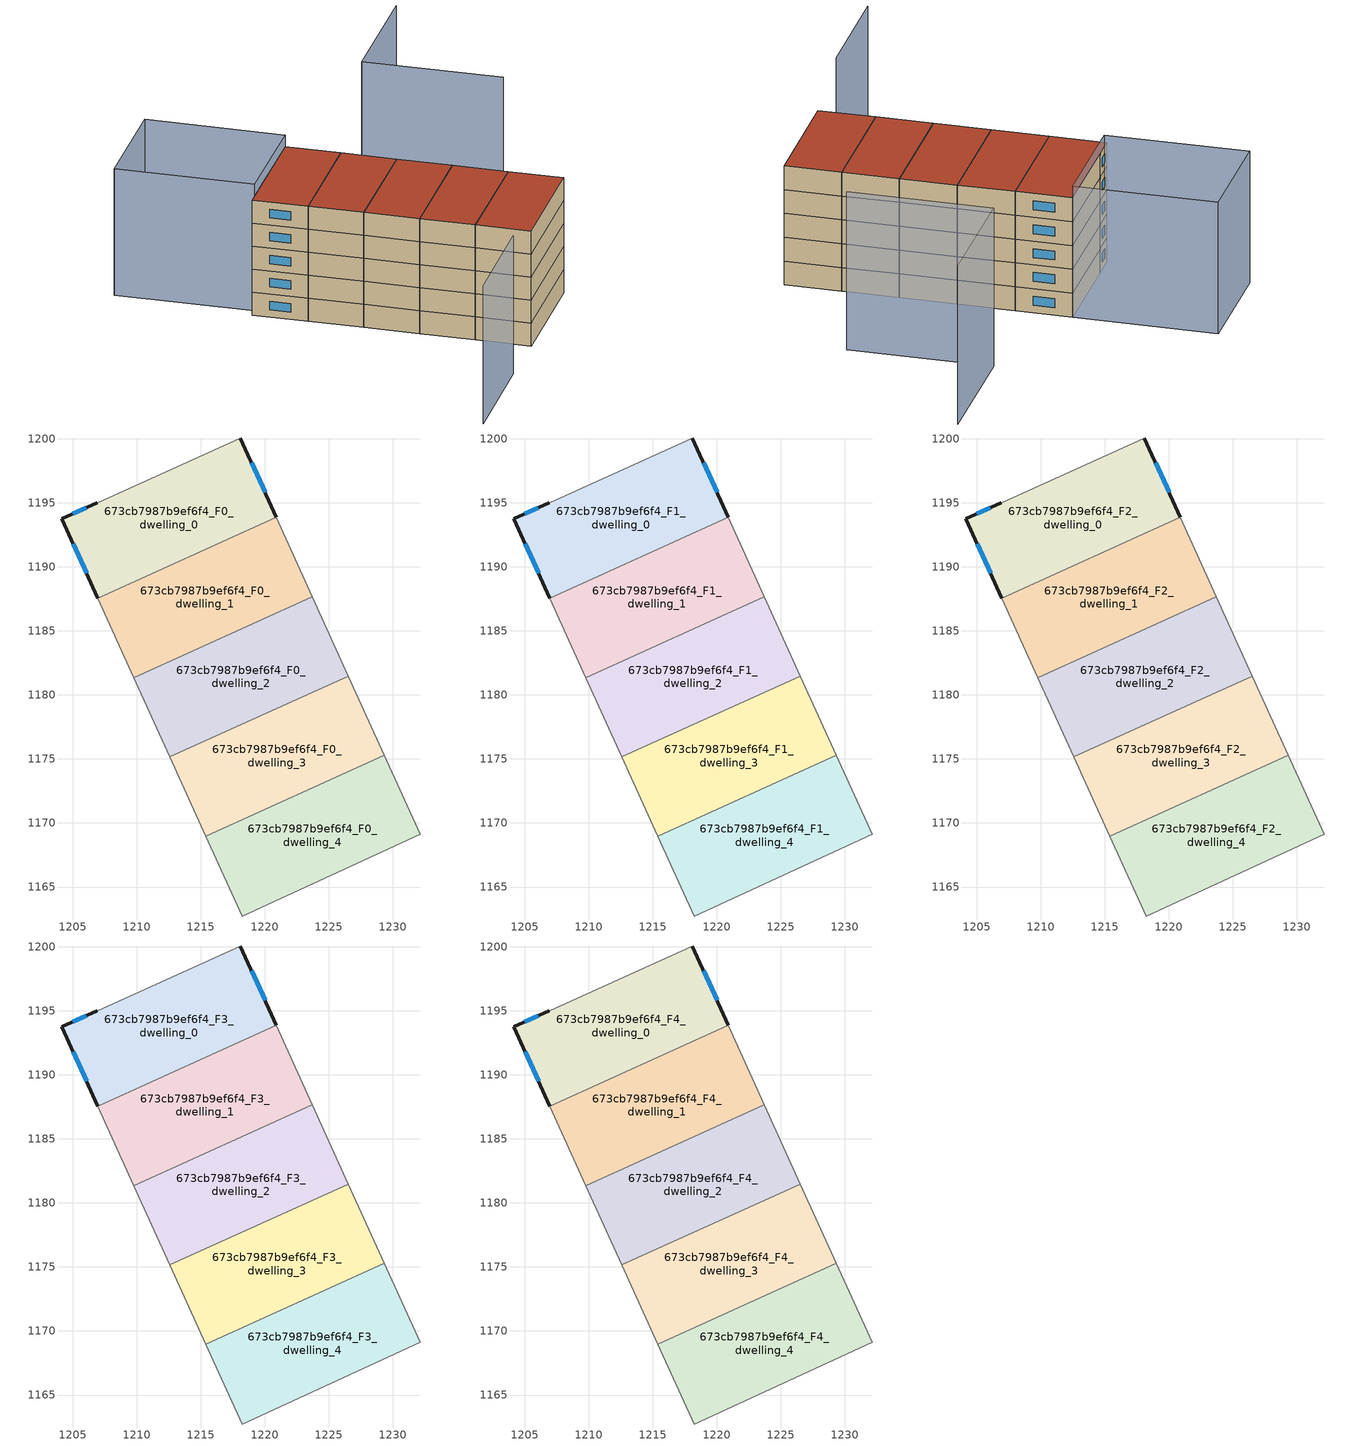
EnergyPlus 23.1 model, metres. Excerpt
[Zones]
673cb7987b9ef6f4_F0_dwelling_0
 floor ground (EU_floor_Construction): 1218.1,1200.06 1220.91,1193.87 1206.98,1187.56 1204.17,1193.76 1206.93,1195.01 1206.96,1195.02 z0
 wall outside (EU_wall_Construction): 1220.91,1193.87 1218.1,1200.06 / 1206.93,1195.01 1204.17,1193.76 1206.98,1187.56 z0:3
 wall adiabatic (EU_wall_Construction): 1218.1,1200.06 1206.96,1195.02 1206.93,1195.01 z0:3
 wall to 673cb7987b9ef6f4_F0_dwelling_1 (EU_wall_Construction): 1206.98,1187.56 1220.91,1193.87 z0:3
 window (EU_Window_Construction): 1220.03,1195.81 1218.98,1198.12 / 1205.05,1191.81 1206.1,1189.5 / 1206.07,1194.62 1205.04,1194.15 z0.94:2.06
673cb7987b9ef6f4_F0_dwelling_1
 floor ground (EU_floor_Construction): 1220.91,1193.87 1223.72,1187.67 1209.8,1181.36 1206.98,1187.56 z0
 wall adiabatic (EU_wall_Construction): 1206.98,1187.56 1209.8,1181.36 / 1223.72,1187.67 1220.91,1193.87 z0:3
 wall to 673cb7987b9ef6f4_F0_dwelling_2 (EU_wall_Construction): 1209.79,1181.36 1223.72,1187.67 z0:3
673cb7987b9ef6f4_F0_dwelling_2
 floor ground (EU_floor_Construction): 1223.72,1187.67 1226.53,1181.47 1212.6,1175.16 1209.8,1181.36 z0
 wall adiabatic (EU_wall_Construction): 1209.8,1181.36 1212.6,1175.16 1226.53,1181.47 1223.72,1187.67 z0:3
673cb7987b9ef6f4_F0_dwelling_3
 floor ground (EU_floor_Construction): 1226.53,1181.47 1229.34,1175.28 1215.41,1168.96 1212.6,1175.16 z0
 wall adiabatic (EU_wall_Construction): 1229.34,1175.28 1226.53,1181.47 1212.6,1175.16 1215.41,1168.96 z0:3
 wall to 673cb7987b9ef6f4_F0_dwelling_4 (EU_wall_Construction): 1215.41,1168.96 1229.34,1175.28 z0:3
673cb7987b9ef6f4_F0_dwelling_4
 floor ground (EU_floor_Construction): 1229.34,1175.28 1232.14,1169.11 1218.24,1162.74 1215.41,1168.96 z0
 wall adiabatic (EU_wall_Construction): 1215.41,1168.96 1218.24,1162.74 1232.14,1169.11 1229.34,1175.28 z0:3
673cb7987b9ef6f4_F1_dwelling_0
 floor to 673cb7987b9ef6f4_F0_dwelling_0 (EU_floor_Construction): 1218.1,1200.06 1220.91,1193.87 1206.98,1187.56 1204.17,1193.76 1206.93,1195.01 1206.96,1195.02 z3
 wall outside (EU_wall_Construction): 1220.91,1193.87 1218.1,1200.06 / 1206.93,1195.01 1204.17,1193.76 1206.98,1187.56 z3:6
 wall adiabatic (EU_wall_Construction): 1218.1,1200.06 1206.96,1195.02 1206.93,1195.01 z3:6
 wall to 673cb7987b9ef6f4_F1_dwelling_1 (EU_wall_Construction): 1206.98,1187.56 1220.91,1193.87 z3:6
 window (EU_Window_Construction): 1220.03,1195.81 1218.98,1198.12 / 1205.05,1191.81 1206.1,1189.5 / 1206.07,1194.62 1205.04,1194.15 z3.94:5.06
673cb7987b9ef6f4_F1_dwelling_1
 floor to 673cb7987b9ef6f4_F0_dwelling_1 (EU_floor_Construction): 1220.91,1193.87 1223.72,1187.67 1209.79,1181.36 1206.98,1187.56 z3
 wall adiabatic (EU_wall_Construction): 1206.98,1187.56 1209.8,1181.36 / 1223.72,1187.67 1220.91,1193.87 z3:6
 wall to 673cb7987b9ef6f4_F1_dwelling_2 (EU_wall_Construction): 1209.79,1181.36 1223.72,1187.67 z3:6
673cb7987b9ef6f4_F1_dwelling_2
 floor to 673cb7987b9ef6f4_F0_dwelling_2 (EU_floor_Construction): 1223.72,1187.67 1226.53,1181.47 1212.6,1175.16 1209.79,1181.36 z3
 wall adiabatic (EU_wall_Construction): 1209.8,1181.36 1212.6,1175.16 1226.53,1181.47 1223.72,1187.67 z3:6
673cb7987b9ef6f4_F1_dwelling_3
 floor to 673cb7987b9ef6f4_F0_dwelling_3 (EU_floor_Construction): 1226.53,1181.47 1229.34,1175.28 1215.41,1168.96 1212.6,1175.16 z3
 wall adiabatic (EU_wall_Construction): 1229.34,1175.28 1226.53,1181.47 1212.6,1175.16 1215.41,1168.96 z3:6
 wall to 673cb7987b9ef6f4_F1_dwelling_4 (EU_wall_Construction): 1215.41,1168.96 1229.34,1175.28 z3:6
673cb7987b9ef6f4_F1_dwelling_4
 floor to 673cb7987b9ef6f4_F0_dwelling_4 (EU_floor_Construction): 1229.34,1175.28 1232.14,1169.11 1218.24,1162.74 1215.41,1168.96 z3
 wall adiabatic (EU_wall_Construction): 1215.41,1168.96 1218.24,1162.74 1232.14,1169.11 1229.34,1175.28 z3:6
673cb7987b9ef6f4_F2_dwelling_0
 floor to 673cb7987b9ef6f4_F1_dwelling_0 (EU_floor_Construction): 1218.1,1200.06 1220.91,1193.87 1206.98,1187.56 1204.17,1193.76 1206.93,1195.01 1206.96,1195.02 z6
 wall outside (EU_wall_Construction): 1220.91,1193.87 1218.1,1200.06 / 1206.93,1195.01 1204.17,1193.76 1206.98,1187.56 z6:9
 wall adiabatic (EU_wall_Construction): 1218.1,1200.06 1206.96,1195.02 1206.93,1195.01 z6:9
 wall to 673cb7987b9ef6f4_F2_dwelling_1 (EU_wall_Construction): 1206.98,1187.56 1220.91,1193.87 z6:9
 window (EU_Window_Construction): 1220.03,1195.81 1218.98,1198.12 / 1205.05,1191.81 1206.1,1189.5 / 1206.07,1194.62 1205.04,1194.15 z6.94:8.06
673cb7987b9ef6f4_F2_dwelling_1
 floor to 673cb7987b9ef6f4_F1_dwelling_1 (EU_floor_Construction): 1220.91,1193.87 1223.72,1187.67 1209.79,1181.36 1206.98,1187.56 z6
 wall adiabatic (EU_wall_Construction): 1206.98,1187.56 1209.8,1181.36 / 1223.72,1187.67 1220.91,1193.87 z6:9
 wall to 673cb7987b9ef6f4_F2_dwelling_2 (EU_wall_Construction): 1209.79,1181.36 1223.72,1187.67 z6:9
673cb7987b9ef6f4_F2_dwelling_2
 floor to 673cb7987b9ef6f4_F1_dwelling_2 (EU_floor_Construction): 1223.72,1187.67 1226.53,1181.47 1212.6,1175.16 1209.79,1181.36 z6
 wall adiabatic (EU_wall_Construction): 1209.8,1181.36 1212.6,1175.16 1226.53,1181.47 1223.72,1187.67 z6:9
673cb7987b9ef6f4_F2_dwelling_3
 floor to 673cb7987b9ef6f4_F1_dwelling_3 (EU_floor_Construction): 1226.53,1181.47 1229.34,1175.28 1215.41,1168.96 1212.6,1175.16 z6
 wall adiabatic (EU_wall_Construction): 1229.34,1175.28 1226.53,1181.47 1212.6,1175.16 1215.41,1168.96 z6:9
 wall to 673cb7987b9ef6f4_F2_dwelling_4 (EU_wall_Construction): 1215.41,1168.96 1229.34,1175.28 z6:9
673cb7987b9ef6f4_F2_dwelling_4
 floor to 673cb7987b9ef6f4_F1_dwelling_4 (EU_floor_Construction): 1229.34,1175.28 1232.14,1169.11 1218.24,1162.74 1215.41,1168.96 z6
 wall adiabatic (EU_wall_Construction): 1215.41,1168.96 1218.24,1162.74 1232.14,1169.11 1229.34,1175.28 z6:9
673cb7987b9ef6f4_F3_dwelling_0
 floor to 673cb7987b9ef6f4_F2_dwelling_0 (EU_floor_Construction): 1218.1,1200.06 1220.91,1193.87 1206.98,1187.56 1204.17,1193.76 1206.93,1195.01 1206.96,1195.02 z9
 wall outside (EU_wall_Construction): 1220.91,1193.87 1218.1,1200.06 / 1206.93,1195.01 1204.17,1193.76 1206.98,1187.56 z9:12
 wall adiabatic (EU_wall_Construction): 1218.1,1200.06 1206.96,1195.02 1206.93,1195.01 z9:12
 wall to 673cb7987b9ef6f4_F3_dwelling_1 (EU_wall_Construction): 1206.98,1187.56 1220.91,1193.87 z9:12
 window (EU_Window_Construction): 1220.03,1195.81 1218.98,1198.12 / 1205.05,1191.81 1206.1,1189.5 / 1206.07,1194.62 1205.04,1194.15 z9.94:11.06
673cb7987b9ef6f4_F3_dwelling_1
 floor to 673cb7987b9ef6f4_F2_dwelling_1 (EU_floor_Construction): 1220.91,1193.87 1223.72,1187.67 1209.79,1181.36 1206.98,1187.56 z9
 wall adiabatic (EU_wall_Construction): 1206.98,1187.56 1209.8,1181.36 / 1223.72,1187.67 1220.91,1193.87 z9:12
 wall to 673cb7987b9ef6f4_F3_dwelling_2 (EU_wall_Construction): 1209.79,1181.36 1223.72,1187.67 z9:12
673cb7987b9ef6f4_F3_dwelling_2
 floor to 673cb7987b9ef6f4_F2_dwelling_2 (EU_floor_Construction): 1223.72,1187.67 1226.53,1181.47 1212.6,1175.16 1209.79,1181.36 z9
 wall adiabatic (EU_wall_Construction): 1209.8,1181.36 1212.6,1175.16 1226.53,1181.47 1223.72,1187.67 z9:12
673cb7987b9ef6f4_F3_dwelling_3
 floor to 673cb7987b9ef6f4_F2_dwelling_3 (EU_floor_Construction): 1226.53,1181.47 1229.34,1175.28 1215.41,1168.96 1212.6,1175.16 z9
 wall adiabatic (EU_wall_Construction): 1229.34,1175.28 1226.53,1181.47 1212.6,1175.16 1215.41,1168.96 z9:12
 wall to 673cb7987b9ef6f4_F3_dwelling_4 (EU_wall_Construction): 1215.41,1168.96 1229.34,1175.28 z9:12
673cb7987b9ef6f4_F3_dwelling_4
 floor to 673cb7987b9ef6f4_F2_dwelling_4 (EU_floor_Construction): 1229.34,1175.28 1232.14,1169.11 1218.24,1162.74 1215.41,1168.96 z9
 wall adiabatic (EU_wall_Construction): 1215.41,1168.96 1218.24,1162.74 1232.14,1169.11 1229.34,1175.28 z9:12
673cb7987b9ef6f4_F4_dwelling_0
 floor to 673cb7987b9ef6f4_F3_dwelling_0 (EU_floor_Construction): 1218.1,1200.06 1220.91,1193.87 1206.98,1187.56 1204.17,1193.76 1206.93,1195.01 1206.96,1195.02 z12
 wall outside (EU_wall_Construction): 1220.91,1193.87 1218.1,1200.06 / 1206.93,1195.01 1204.17,1193.76 1206.98,1187.56 z12:15
 wall adiabatic (EU_wall_Construction): 1218.1,1200.06 1206.96,1195.02 1206.93,1195.01 z12:15
 wall to 673cb7987b9ef6f4_F4_dwelling_1 (EU_wall_Construction): 1206.98,1187.56 1220.91,1193.87 z12:15
 window (EU_Window_Construction): 1220.03,1195.81 1218.98,1198.12 / 1205.05,1191.81 1206.1,1189.5 / 1206.07,1194.62 1205.04,1194.15 z12.94:14.06
 roof outside (EU_roof_Construction): 1220.91,1193.87 1218.1,1200.06 1206.96,1195.02 1206.93,1195.01 1204.17,1193.76 1206.98,1187.56 z15
673cb7987b9ef6f4_F4_dwelling_1
 floor to 673cb7987b9ef6f4_F3_dwelling_1 (EU_floor_Construction): 1220.91,1193.87 1223.72,1187.67 1209.79,1181.36 1206.98,1187.56 z12
 wall adiabatic (EU_wall_Construction): 1206.98,1187.56 1209.8,1181.36 / 1223.72,1187.67 1220.91,1193.87 z12:15
 wall to 673cb7987b9ef6f4_F4_dwelling_2 (EU_wall_Construction): 1209.79,1181.36 1223.72,1187.67 z12:15
 roof outside (EU_roof_Construction): 1223.72,1187.67 1220.91,1193.87 1206.98,1187.56 1209.8,1181.36 z15
673cb7987b9ef6f4_F4_dwelling_2
 floor to 673cb7987b9ef6f4_F3_dwelling_2 (EU_floor_Construction): 1223.72,1187.67 1226.53,1181.47 1212.6,1175.16 1209.79,1181.36 z12
 wall adiabatic (EU_wall_Construction): 1209.8,1181.36 1212.6,1175.16 1226.53,1181.47 1223.72,1187.67 z12:15
 roof outside (EU_roof_Construction): 1226.53,1181.47 1223.72,1187.67 1209.8,1181.36 1212.6,1175.16 z15
673cb7987b9ef6f4_F4_dwelling_3
 floor to 673cb7987b9ef6f4_F3_dwelling_3 (EU_floor_Construction): 1226.53,1181.47 1229.34,1175.28 1215.41,1168.96 1212.6,1175.16 z12
 wall adiabatic (EU_wall_Construction): 1229.34,1175.28 1226.53,1181.47 1212.6,1175.16 1215.41,1168.96 z12:15
 wall to 673cb7987b9ef6f4_F4_dwelling_4 (EU_wall_Construction): 1215.41,1168.96 1229.34,1175.28 z12:15
 roof outside (EU_roof_Construction): 1229.34,1175.28 1226.53,1181.47 1212.6,1175.16 1215.41,1168.96 z15
673cb7987b9ef6f4_F4_dwelling_4
 floor to 673cb7987b9ef6f4_F3_dwelling_4 (EU_floor_Construction): 1229.34,1175.28 1232.14,1169.11 1218.24,1162.74 1215.41,1168.96 z12
 wall adiabatic (EU_wall_Construction): 1215.41,1168.96 1218.24,1162.74 1232.14,1169.11 1229.34,1175.28 z12:15
 roof outside (EU_roof_Construction): 1232.14,1169.11 1229.34,1175.28 1215.41,1168.96 1218.24,1162.74 z15
shading: 1197.86,1153.54 1210.91,1159.53 z0:18; 1241.15,1185.64 1234.04,1201.36 / 1234.04,1201.36 1248.6,1207.95 z0:19.9; 1218.17,1200.09 1205.3,1194.27 / 1205.3,1194.27 1198.23,1209.9 / 1198.23,1209.9 1211.1,1215.72 / 1211.1,1215.72 1218.17,1200.09 z0:16.5
[Building]
EU S2 Campaign: North Axis=0; Terrain=City; Solar Distribution=FullExterior
[Site:Location]
Vienna: Latitude=48; Longitude=16.5; Time Zone=1; Elevation=183
[SizingPeriod:WeatherFileDays]
AnnualSizingPeriod: Begin Month=1; Begin Day of Month=1; End Month=12; End Day of Month=31; Day of Week for Start Day=Monday; Use Weather File Daylight Saving Period=No; Use Weather File Rain and Snow Indicators=No
[MATERIAL]
EU_InternalMass_Material: Roughness=MediumRough; Thickness=0.1; Conductivity=1; Density=1800; Specific Heat=900; Thermal Absorptance=0.9; Solar Absorptance=0.7; Visible Absorptance=0.7
[MATERIAL:NOMASS] Roughness=MediumRough; Thermal Absorptance=0.9; Solar Absorptance=0.7; Visible Absorptance=0.7
Name | Thermal Resistance
EU_wall_NoMass | 0.914258
EU_roof_NoMass | 0.954009
EU_floor_NoMass | 1.09711
[WINDOWMATERIAL:SIMPLEGLAZINGSYSTEM]
EU_Window_SimpleGlazing: UFactor=2.09642; Solar Heat Gain Coefficient=0.65; Visible Transmittance=0.65
[CONSTRUCTION]
EU_wall_Construction: EU_wall_NoMass
EU_roof_Construction: EU_roof_NoMass
EU_floor_Construction: EU_floor_NoMass
EU_Window_Construction: EU_Window_SimpleGlazing
EU_InternalMass_Construction: EU_InternalMass_Material
[ZONE] Type=1; Multiplier=1; Ceiling Height=autocalculate; Floor Area=autocalculate; Part of Total Floor Area=Yes
Name | Volume
673cb7987b9ef6f4_F0_dwelling_0; 673cb7987b9ef6f4_F1_dwelling_0; 673cb7987b9ef6f4_F2_dwelling_0; 673cb7987b9ef6f4_F3_dwelling_0; 673cb7987b9ef6f4_F4_dwelling_0 | 312.09
673cb7987b9ef6f4_F0_dwelling_1; 673cb7987b9ef6f4_F1_dwelling_1; 673cb7987b9ef6f4_F2_dwelling_1; 673cb7987b9ef6f4_F3_dwelling_1; 673cb7987b9ef6f4_F4_dwelling_1 | 312.141
673cb7987b9ef6f4_F0_dwelling_2; 673cb7987b9ef6f4_F1_dwelling_2; 673cb7987b9ef6f4_F2_dwelling_2; 673cb7987b9ef6f4_F3_dwelling_2; 673cb7987b9ef6f4_F4_dwelling_2 | 312.142
673cb7987b9ef6f4_F0_dwelling_3; 673cb7987b9ef6f4_F1_dwelling_3; 673cb7987b9ef6f4_F2_dwelling_3; 673cb7987b9ef6f4_F3_dwelling_3; 673cb7987b9ef6f4_F4_dwelling_3 | 312.1
673cb7987b9ef6f4_F0_dwelling_4; 673cb7987b9ef6f4_F1_dwelling_4; 673cb7987b9ef6f4_F2_dwelling_4; 673cb7987b9ef6f4_F3_dwelling_4; 673cb7987b9ef6f4_F4_dwelling_4 | 312.114
[INTERNALMASS] Construction=EU_InternalMass_Construction
Name | Zone or ZoneList | Surface Area
673cb7987b9ef6f4_F0_dwelling_0_EU_InternalMass | 673cb7987b9ef6f4_F0_dwelling_0 | 104.03
673cb7987b9ef6f4_F0_dwelling_1_EU_InternalMass | 673cb7987b9ef6f4_F0_dwelling_1 | 104.047
673cb7987b9ef6f4_F0_dwelling_2_EU_InternalMass | 673cb7987b9ef6f4_F0_dwelling_2 | 104.047
673cb7987b9ef6f4_F0_dwelling_3_EU_InternalMass | 673cb7987b9ef6f4_F0_dwelling_3 | 104.033
673cb7987b9ef6f4_F0_dwelling_4_EU_InternalMass | 673cb7987b9ef6f4_F0_dwelling_4 | 104.038
673cb7987b9ef6f4_F1_dwelling_0_EU_InternalMass | 673cb7987b9ef6f4_F1_dwelling_0 | 104.03
673cb7987b9ef6f4_F1_dwelling_1_EU_InternalMass | 673cb7987b9ef6f4_F1_dwelling_1 | 104.047
673cb7987b9ef6f4_F1_dwelling_2_EU_InternalMass | 673cb7987b9ef6f4_F1_dwelling_2 | 104.047
673cb7987b9ef6f4_F1_dwelling_3_EU_InternalMass | 673cb7987b9ef6f4_F1_dwelling_3 | 104.033
673cb7987b9ef6f4_F1_dwelling_4_EU_InternalMass | 673cb7987b9ef6f4_F1_dwelling_4 | 104.038
673cb7987b9ef6f4_F2_dwelling_0_EU_InternalMass | 673cb7987b9ef6f4_F2_dwelling_0 | 104.03
673cb7987b9ef6f4_F2_dwelling_1_EU_InternalMass | 673cb7987b9ef6f4_F2_dwelling_1 | 104.047
673cb7987b9ef6f4_F2_dwelling_2_EU_InternalMass | 673cb7987b9ef6f4_F2_dwelling_2 | 104.047
673cb7987b9ef6f4_F2_dwelling_3_EU_InternalMass | 673cb7987b9ef6f4_F2_dwelling_3 | 104.033
673cb7987b9ef6f4_F2_dwelling_4_EU_InternalMass | 673cb7987b9ef6f4_F2_dwelling_4 | 104.038
673cb7987b9ef6f4_F3_dwelling_0_EU_InternalMass | 673cb7987b9ef6f4_F3_dwelling_0 | 104.03
673cb7987b9ef6f4_F3_dwelling_1_EU_InternalMass | 673cb7987b9ef6f4_F3_dwelling_1 | 104.047
673cb7987b9ef6f4_F3_dwelling_2_EU_InternalMass | 673cb7987b9ef6f4_F3_dwelling_2 | 104.047
673cb7987b9ef6f4_F3_dwelling_3_EU_InternalMass | 673cb7987b9ef6f4_F3_dwelling_3 | 104.033
673cb7987b9ef6f4_F3_dwelling_4_EU_InternalMass | 673cb7987b9ef6f4_F3_dwelling_4 | 104.038
673cb7987b9ef6f4_F4_dwelling_0_EU_InternalMass | 673cb7987b9ef6f4_F4_dwelling_0 | 104.03
673cb7987b9ef6f4_F4_dwelling_1_EU_InternalMass | 673cb7987b9ef6f4_F4_dwelling_1 | 104.047
673cb7987b9ef6f4_F4_dwelling_2_EU_InternalMass | 673cb7987b9ef6f4_F4_dwelling_2 | 104.047
673cb7987b9ef6f4_F4_dwelling_3_EU_InternalMass | 673cb7987b9ef6f4_F4_dwelling_3 | 104.033
673cb7987b9ef6f4_F4_dwelling_4_EU_InternalMass | 673cb7987b9ef6f4_F4_dwelling_4 | 104.038
[OTHEREQUIPMENT] Fuel Type=Electricity; Design Level Calculation Method=Watts/Area; Power per Zone Floor Area=1; Fraction Latent=0; Fraction Radiant=0; Fraction Lost=0; Carbon Dioxide Generation Rate=0; EndUse Subcategory=EU_Step8_InternalGains
Name | Zone or ZoneList or Space or SpaceList | Schedule
EU_Step8_InternalGain_673cb7987b9ef6f4_F0_dwelling_0_f000 | 673cb7987b9ef6f4_F0_dwelling_0 | EU_Step8_GainSchedule_673cb7987b9ef6f4_F0_dwelling_0_f000
EU_Step8_InternalGain_673cb7987b9ef6f4_F0_dwelling_1_f000 | 673cb7987b9ef6f4_F0_dwelling_1 | EU_Step8_GainSchedule_673cb7987b9ef6f4_F0_dwelling_1_f000
EU_Step8_InternalGain_673cb7987b9ef6f4_F0_dwelling_2_f000 | 673cb7987b9ef6f4_F0_dwelling_2 | EU_Step8_GainSchedule_673cb7987b9ef6f4_F0_dwelling_2_f000
EU_Step8_InternalGain_673cb7987b9ef6f4_F0_dwelling_3_f000 | 673cb7987b9ef6f4_F0_dwelling_3 | EU_Step8_GainSchedule_673cb7987b9ef6f4_F0_dwelling_3_f000
EU_Step8_InternalGain_673cb7987b9ef6f4_F0_dwelling_4_f000 | 673cb7987b9ef6f4_F0_dwelling_4 | EU_Step8_GainSchedule_673cb7987b9ef6f4_F0_dwelling_4_f000
EU_Step8_InternalGain_673cb7987b9ef6f4_F1_dwelling_0_f000 | 673cb7987b9ef6f4_F1_dwelling_0 | EU_Step8_GainSchedule_673cb7987b9ef6f4_F1_dwelling_0_f000
EU_Step8_InternalGain_673cb7987b9ef6f4_F1_dwelling_1_f000 | 673cb7987b9ef6f4_F1_dwelling_1 | EU_Step8_GainSchedule_673cb7987b9ef6f4_F1_dwelling_1_f000
EU_Step8_InternalGain_673cb7987b9ef6f4_F1_dwelling_2_f000 | 673cb7987b9ef6f4_F1_dwelling_2 | EU_Step8_GainSchedule_673cb7987b9ef6f4_F1_dwelling_2_f000
EU_Step8_InternalGain_673cb7987b9ef6f4_F1_dwelling_3_f000 | 673cb7987b9ef6f4_F1_dwelling_3 | EU_Step8_GainSchedule_673cb7987b9ef6f4_F1_dwelling_3_f000
EU_Step8_InternalGain_673cb7987b9ef6f4_F1_dwelling_4_f000 | 673cb7987b9ef6f4_F1_dwelling_4 | EU_Step8_GainSchedule_673cb7987b9ef6f4_F1_dwelling_4_f000
EU_Step8_InternalGain_673cb7987b9ef6f4_F2_dwelling_0_f000 | 673cb7987b9ef6f4_F2_dwelling_0 | EU_Step8_GainSchedule_673cb7987b9ef6f4_F2_dwelling_0_f000
EU_Step8_InternalGain_673cb7987b9ef6f4_F2_dwelling_1_f000 | 673cb7987b9ef6f4_F2_dwelling_1 | EU_Step8_GainSchedule_673cb7987b9ef6f4_F2_dwelling_1_f000
EU_Step8_InternalGain_673cb7987b9ef6f4_F2_dwelling_2_f000 | 673cb7987b9ef6f4_F2_dwelling_2 | EU_Step8_GainSchedule_673cb7987b9ef6f4_F2_dwelling_2_f000
EU_Step8_InternalGain_673cb7987b9ef6f4_F2_dwelling_3_f000 | 673cb7987b9ef6f4_F2_dwelling_3 | EU_Step8_GainSchedule_673cb7987b9ef6f4_F2_dwelling_3_f000
EU_Step8_InternalGain_673cb7987b9ef6f4_F2_dwelling_4_f000 | 673cb7987b9ef6f4_F2_dwelling_4 | EU_Step8_GainSchedule_673cb7987b9ef6f4_F2_dwelling_4_f000
EU_Step8_InternalGain_673cb7987b9ef6f4_F3_dwelling_0_f000 | 673cb7987b9ef6f4_F3_dwelling_0 | EU_Step8_GainSchedule_673cb7987b9ef6f4_F3_dwelling_0_f000
EU_Step8_InternalGain_673cb7987b9ef6f4_F3_dwelling_1_f000 | 673cb7987b9ef6f4_F3_dwelling_1 | EU_Step8_GainSchedule_673cb7987b9ef6f4_F3_dwelling_1_f000
EU_Step8_InternalGain_673cb7987b9ef6f4_F3_dwelling_2_f000 | 673cb7987b9ef6f4_F3_dwelling_2 | EU_Step8_GainSchedule_673cb7987b9ef6f4_F3_dwelling_2_f000
EU_Step8_InternalGain_673cb7987b9ef6f4_F3_dwelling_3_f000 | 673cb7987b9ef6f4_F3_dwelling_3 | EU_Step8_GainSchedule_673cb7987b9ef6f4_F3_dwelling_3_f000
EU_Step8_InternalGain_673cb7987b9ef6f4_F3_dwelling_4_f000 | 673cb7987b9ef6f4_F3_dwelling_4 | EU_Step8_GainSchedule_673cb7987b9ef6f4_F3_dwelling_4_f000
EU_Step8_InternalGain_673cb7987b9ef6f4_F4_dwelling_0_f000 | 673cb7987b9ef6f4_F4_dwelling_0 | EU_Step8_GainSchedule_673cb7987b9ef6f4_F4_dwelling_0_f000
EU_Step8_InternalGain_673cb7987b9ef6f4_F4_dwelling_1_f000 | 673cb7987b9ef6f4_F4_dwelling_1 | EU_Step8_GainSchedule_673cb7987b9ef6f4_F4_dwelling_1_f000
EU_Step8_InternalGain_673cb7987b9ef6f4_F4_dwelling_2_f000 | 673cb7987b9ef6f4_F4_dwelling_2 | EU_Step8_GainSchedule_673cb7987b9ef6f4_F4_dwelling_2_f000
EU_Step8_InternalGain_673cb7987b9ef6f4_F4_dwelling_3_f000 | 673cb7987b9ef6f4_F4_dwelling_3 | EU_Step8_GainSchedule_673cb7987b9ef6f4_F4_dwelling_3_f000
EU_Step8_InternalGain_673cb7987b9ef6f4_F4_dwelling_4_f000 | 673cb7987b9ef6f4_F4_dwelling_4 | EU_Step8_GainSchedule_673cb7987b9ef6f4_F4_dwelling_4_f000
[ZONEVENTILATION:DESIGNFLOWRATE] Schedule=EU_AlwaysOn; Design Flow Rate Calculation Method=AirChanges/Hour; Air Changes per Hour=0.546891; Ventilation Type=Natural; Fan Pressure Rise=0; Fan Total Efficiency=1; Constant Term Coefficient=1; Temperature Term Coefficient=0; Velocity Term Coefficient=0; Velocity Squared Term Coefficient=0; Minimum Indoor Temperature=-100; Maximum Indoor Temperature=100; Delta Temperature=-100; Minimum Outdoor Temperature=-100; Maximum Outdoor Temperature=100; Maximum Wind Speed=40
Name | Zone or ZoneList or Space or SpaceList
EU_ConstantAir_673cb7987b9ef6f4_F0_dwelling_0 | 673cb7987b9ef6f4_F0_dwelling_0
EU_ConstantAir_673cb7987b9ef6f4_F0_dwelling_1 | 673cb7987b9ef6f4_F0_dwelling_1
EU_ConstantAir_673cb7987b9ef6f4_F0_dwelling_2 | 673cb7987b9ef6f4_F0_dwelling_2
EU_ConstantAir_673cb7987b9ef6f4_F0_dwelling_3 | 673cb7987b9ef6f4_F0_dwelling_3
EU_ConstantAir_673cb7987b9ef6f4_F0_dwelling_4 | 673cb7987b9ef6f4_F0_dwelling_4
EU_ConstantAir_673cb7987b9ef6f4_F1_dwelling_0 | 673cb7987b9ef6f4_F1_dwelling_0
EU_ConstantAir_673cb7987b9ef6f4_F1_dwelling_1 | 673cb7987b9ef6f4_F1_dwelling_1
EU_ConstantAir_673cb7987b9ef6f4_F1_dwelling_2 | 673cb7987b9ef6f4_F1_dwelling_2
EU_ConstantAir_673cb7987b9ef6f4_F1_dwelling_3 | 673cb7987b9ef6f4_F1_dwelling_3
EU_ConstantAir_673cb7987b9ef6f4_F1_dwelling_4 | 673cb7987b9ef6f4_F1_dwelling_4
EU_ConstantAir_673cb7987b9ef6f4_F2_dwelling_0 | 673cb7987b9ef6f4_F2_dwelling_0
EU_ConstantAir_673cb7987b9ef6f4_F2_dwelling_1 | 673cb7987b9ef6f4_F2_dwelling_1
EU_ConstantAir_673cb7987b9ef6f4_F2_dwelling_2 | 673cb7987b9ef6f4_F2_dwelling_2
EU_ConstantAir_673cb7987b9ef6f4_F2_dwelling_3 | 673cb7987b9ef6f4_F2_dwelling_3
EU_ConstantAir_673cb7987b9ef6f4_F2_dwelling_4 | 673cb7987b9ef6f4_F2_dwelling_4
EU_ConstantAir_673cb7987b9ef6f4_F3_dwelling_0 | 673cb7987b9ef6f4_F3_dwelling_0
EU_ConstantAir_673cb7987b9ef6f4_F3_dwelling_1 | 673cb7987b9ef6f4_F3_dwelling_1
EU_ConstantAir_673cb7987b9ef6f4_F3_dwelling_2 | 673cb7987b9ef6f4_F3_dwelling_2
EU_ConstantAir_673cb7987b9ef6f4_F3_dwelling_3 | 673cb7987b9ef6f4_F3_dwelling_3
EU_ConstantAir_673cb7987b9ef6f4_F3_dwelling_4 | 673cb7987b9ef6f4_F3_dwelling_4
EU_ConstantAir_673cb7987b9ef6f4_F4_dwelling_0 | 673cb7987b9ef6f4_F4_dwelling_0
EU_ConstantAir_673cb7987b9ef6f4_F4_dwelling_1 | 673cb7987b9ef6f4_F4_dwelling_1
EU_ConstantAir_673cb7987b9ef6f4_F4_dwelling_2 | 673cb7987b9ef6f4_F4_dwelling_2
EU_ConstantAir_673cb7987b9ef6f4_F4_dwelling_3 | 673cb7987b9ef6f4_F4_dwelling_3
EU_ConstantAir_673cb7987b9ef6f4_F4_dwelling_4 | 673cb7987b9ef6f4_F4_dwelling_4
[HVACTEMPLATE:THERMOSTAT] Constant Heating Setpoint=20; Constant Cooling Setpoint=50
EU_HeatOnly_673cb7987b9ef6f4_F0_dwelling_0; EU_HeatOnly_673cb7987b9ef6f4_F0_dwelling_1; EU_HeatOnly_673cb7987b9ef6f4_F0_dwelling_2; EU_HeatOnly_673cb7987b9ef6f4_F0_dwelling_3; EU_HeatOnly_673cb7987b9ef6f4_F0_dwelling_4; EU_HeatOnly_673cb7987b9ef6f4_F1_dwelling_0; EU_HeatOnly_673cb7987b9ef6f4_F1_dwelling_1; EU_HeatOnly_673cb7987b9ef6f4_F1_dwelling_2; EU_HeatOnly_673cb7987b9ef6f4_F1_dwelling_3; EU_HeatOnly_673cb7987b9ef6f4_F1_dwelling_4; EU_HeatOnly_673cb7987b9ef6f4_F2_dwelling_0; EU_HeatOnly_673cb7987b9ef6f4_F2_dwelling_1; EU_HeatOnly_673cb7987b9ef6f4_F2_dwelling_2; EU_HeatOnly_673cb7987b9ef6f4_F2_dwelling_3; EU_HeatOnly_673cb7987b9ef6f4_F2_dwelling_4; EU_HeatOnly_673cb7987b9ef6f4_F3_dwelling_0; EU_HeatOnly_673cb7987b9ef6f4_F3_dwelling_1; EU_HeatOnly_673cb7987b9ef6f4_F3_dwelling_2; EU_HeatOnly_673cb7987b9ef6f4_F3_dwelling_3; EU_HeatOnly_673cb7987b9ef6f4_F3_dwelling_4; EU_HeatOnly_673cb7987b9ef6f4_F4_dwelling_0; EU_HeatOnly_673cb7987b9ef6f4_F4_dwelling_1; EU_HeatOnly_673cb7987b9ef6f4_F4_dwelling_2; EU_HeatOnly_673cb7987b9ef6f4_F4_dwelling_3; EU_HeatOnly_673cb7987b9ef6f4_F4_dwelling_4
[HVACTEMPLATE:ZONE:IDEALLOADSAIRSYSTEM] System Availability Schedule=EU_AlwaysOn; Maximum Heating Supply Air Temperature=50; Minimum Cooling Supply Air Temperature=13; Maximum Heating Supply Air Humidity Ratio=0.0156; Minimum Cooling Supply Air Humidity Ratio=0.0077; Heating Limit=NoLimit; Cooling Limit=NoLimit; Heating Availability Schedule=EU_AlwaysOn; Cooling Availability Schedule=EU_CoolingOff; Dehumidification Control Type=ConstantSensibleHeatRatio; Cooling Sensible Heat Ratio=0.7; Dehumidification Setpoint=60; Humidification Control Type=None; Humidification Setpoint=30; Outdoor Air Method=None; Outdoor Air Flow Rate per Person=0.00944; Outdoor Air Flow Rate per Zone Floor Area=0; Outdoor Air Flow Rate per Zone=0; Demand Controlled Ventilation Type=None; Outdoor Air Economizer Type=NoEconomizer; Heat Recovery Type=None; Sensible Heat Recovery Effectiveness=0.7; Latent Heat Recovery Effectiveness=0.65
Name | Template Thermostat
673cb7987b9ef6f4_F0_dwelling_0 | EU_HeatOnly_673cb7987b9ef6f4_F0_dwelling_0
673cb7987b9ef6f4_F0_dwelling_1 | EU_HeatOnly_673cb7987b9ef6f4_F0_dwelling_1
673cb7987b9ef6f4_F0_dwelling_2 | EU_HeatOnly_673cb7987b9ef6f4_F0_dwelling_2
673cb7987b9ef6f4_F0_dwelling_3 | EU_HeatOnly_673cb7987b9ef6f4_F0_dwelling_3
673cb7987b9ef6f4_F0_dwelling_4 | EU_HeatOnly_673cb7987b9ef6f4_F0_dwelling_4
673cb7987b9ef6f4_F1_dwelling_0 | EU_HeatOnly_673cb7987b9ef6f4_F1_dwelling_0
673cb7987b9ef6f4_F1_dwelling_1 | EU_HeatOnly_673cb7987b9ef6f4_F1_dwelling_1
673cb7987b9ef6f4_F1_dwelling_2 | EU_HeatOnly_673cb7987b9ef6f4_F1_dwelling_2
673cb7987b9ef6f4_F1_dwelling_3 | EU_HeatOnly_673cb7987b9ef6f4_F1_dwelling_3
673cb7987b9ef6f4_F1_dwelling_4 | EU_HeatOnly_673cb7987b9ef6f4_F1_dwelling_4
673cb7987b9ef6f4_F2_dwelling_0 | EU_HeatOnly_673cb7987b9ef6f4_F2_dwelling_0
673cb7987b9ef6f4_F2_dwelling_1 | EU_HeatOnly_673cb7987b9ef6f4_F2_dwelling_1
673cb7987b9ef6f4_F2_dwelling_2 | EU_HeatOnly_673cb7987b9ef6f4_F2_dwelling_2
673cb7987b9ef6f4_F2_dwelling_3 | EU_HeatOnly_673cb7987b9ef6f4_F2_dwelling_3
673cb7987b9ef6f4_F2_dwelling_4 | EU_HeatOnly_673cb7987b9ef6f4_F2_dwelling_4
673cb7987b9ef6f4_F3_dwelling_0 | EU_HeatOnly_673cb7987b9ef6f4_F3_dwelling_0
673cb7987b9ef6f4_F3_dwelling_1 | EU_HeatOnly_673cb7987b9ef6f4_F3_dwelling_1
673cb7987b9ef6f4_F3_dwelling_2 | EU_HeatOnly_673cb7987b9ef6f4_F3_dwelling_2
673cb7987b9ef6f4_F3_dwelling_3 | EU_HeatOnly_673cb7987b9ef6f4_F3_dwelling_3
673cb7987b9ef6f4_F3_dwelling_4 | EU_HeatOnly_673cb7987b9ef6f4_F3_dwelling_4
673cb7987b9ef6f4_F4_dwelling_0 | EU_HeatOnly_673cb7987b9ef6f4_F4_dwelling_0
673cb7987b9ef6f4_F4_dwelling_1 | EU_HeatOnly_673cb7987b9ef6f4_F4_dwelling_1
673cb7987b9ef6f4_F4_dwelling_2 | EU_HeatOnly_673cb7987b9ef6f4_F4_dwelling_2
673cb7987b9ef6f4_F4_dwelling_3 | EU_HeatOnly_673cb7987b9ef6f4_F4_dwelling_3
673cb7987b9ef6f4_F4_dwelling_4 | EU_HeatOnly_673cb7987b9ef6f4_F4_dwelling_4
[SIZING:ZONE] Zone Cooling Design Supply Air Temperature Input Method=SupplyAirTemperature; Zone Cooling Design Supply Air Temperature=13; Zone Heating Design Supply Air Temperature Input Method=SupplyAirTemperature; Zone Heating Design Supply Air Temperature=50; Zone Cooling Design Supply Air Humidity Ratio=0.008; Zone Heating Design Supply Air Humidity Ratio=0.008; Cooling Design Air Flow Method=DesignDay; Cooling Design Air Flow Rate=0; Cooling Minimum Air Flow per Zone Floor Area=0.000762; Cooling Minimum Air Flow=0; Cooling Minimum Air Flow Fraction=0.2; Heating Design Air Flow Method=DesignDay; Heating Design Air Flow Rate=0; Heating Maximum Air Flow per Zone Floor Area=0.002032; Heating Maximum Air Flow=0.141576; Heating Maximum Air Flow Fraction=0.3; Account for Dedicated Outdoor Air System=No; Dedicated Outdoor Air System Control Strategy=NeutralSupplyAir; Dedicated Outdoor Air Low Setpoint Temperature for Design=autosize; Dedicated Outdoor Air High Setpoint Temperature for Design=autosize; Zone Load Sizing Method=Sensible Load Only No Latent Load; Zone Latent Cooling Design Supply Air Humidity Ratio Input Method=HumidityRatioDifference; Zone Cooling Design Supply Air Humidity Ratio Difference=0.005; Zone Latent Heating Design Supply Air Humidity Ratio Input Method=HumidityRatioDifference; Zone Humidification Design Supply Air Humidity Ratio Difference=0.005
673cb7987b9ef6f4_F0_dwelling_0; 673cb7987b9ef6f4_F0_dwelling_1; 673cb7987b9ef6f4_F0_dwelling_2; 673cb7987b9ef6f4_F0_dwelling_3; 673cb7987b9ef6f4_F0_dwelling_4; 673cb7987b9ef6f4_F1_dwelling_0; 673cb7987b9ef6f4_F1_dwelling_1; 673cb7987b9ef6f4_F1_dwelling_2; 673cb7987b9ef6f4_F1_dwelling_3; 673cb7987b9ef6f4_F1_dwelling_4; 673cb7987b9ef6f4_F2_dwelling_0; 673cb7987b9ef6f4_F2_dwelling_1; 673cb7987b9ef6f4_F2_dwelling_2; 673cb7987b9ef6f4_F2_dwelling_3; 673cb7987b9ef6f4_F2_dwelling_4; 673cb7987b9ef6f4_F3_dwelling_0; 673cb7987b9ef6f4_F3_dwelling_1; 673cb7987b9ef6f4_F3_dwelling_2; 673cb7987b9ef6f4_F3_dwelling_3; 673cb7987b9ef6f4_F3_dwelling_4; 673cb7987b9ef6f4_F4_dwelling_0; 673cb7987b9ef6f4_F4_dwelling_1; 673cb7987b9ef6f4_F4_dwelling_2; 673cb7987b9ef6f4_F4_dwelling_3; 673cb7987b9ef6f4_F4_dwelling_4
[SCHEDULE:CONSTANT]
Name | Hourly Value
EU_AlwaysOn | 1
EU_CoolingOff | 0
[SCHEDULE:FILE] Column Number=1; Rows to Skip at Top=0; Number of Hours of Data=8760; Column Separator=Comma; Interpolate to Timestep=No; Minutes per Item=60; Adjust Schedule for Daylight Savings=Yes
Name | File
EU_Step8_GainSchedule_673cb7987b9ef6f4_F0_dwelling_0_f000 | ../../schedules/673cb7987b9ef6f4/673cb7987b9ef6f4_F0_dwelling_0_f000_gain.csv
EU_Step8_GainSchedule_673cb7987b9ef6f4_F0_dwelling_1_f000 | ../../schedules/673cb7987b9ef6f4/673cb7987b9ef6f4_F0_dwelling_1_f000_gain.csv
EU_Step8_GainSchedule_673cb7987b9ef6f4_F0_dwelling_2_f000 | ../../schedules/673cb7987b9ef6f4/673cb7987b9ef6f4_F0_dwelling_2_f000_gain.csv
EU_Step8_GainSchedule_673cb7987b9ef6f4_F0_dwelling_3_f000 | ../../schedules/673cb7987b9ef6f4/673cb7987b9ef6f4_F0_dwelling_3_f000_gain.csv
EU_Step8_GainSchedule_673cb7987b9ef6f4_F0_dwelling_4_f000 | ../../schedules/673cb7987b9ef6f4/673cb7987b9ef6f4_F0_dwelling_4_f000_gain.csv
EU_Step8_GainSchedule_673cb7987b9ef6f4_F1_dwelling_0_f000 | ../../schedules/673cb7987b9ef6f4/673cb7987b9ef6f4_F1_dwelling_0_f000_gain.csv
EU_Step8_GainSchedule_673cb7987b9ef6f4_F1_dwelling_1_f000 | ../../schedules/673cb7987b9ef6f4/673cb7987b9ef6f4_F1_dwelling_1_f000_gain.csv
EU_Step8_GainSchedule_673cb7987b9ef6f4_F1_dwelling_2_f000 | ../../schedules/673cb7987b9ef6f4/673cb7987b9ef6f4_F1_dwelling_2_f000_gain.csv
EU_Step8_GainSchedule_673cb7987b9ef6f4_F1_dwelling_3_f000 | ../../schedules/673cb7987b9ef6f4/673cb7987b9ef6f4_F1_dwelling_3_f000_gain.csv
EU_Step8_GainSchedule_673cb7987b9ef6f4_F1_dwelling_4_f000 | ../../schedules/673cb7987b9ef6f4/673cb7987b9ef6f4_F1_dwelling_4_f000_gain.csv
EU_Step8_GainSchedule_673cb7987b9ef6f4_F2_dwelling_0_f000 | ../../schedules/673cb7987b9ef6f4/673cb7987b9ef6f4_F2_dwelling_0_f000_gain.csv
EU_Step8_GainSchedule_673cb7987b9ef6f4_F2_dwelling_1_f000 | ../../schedules/673cb7987b9ef6f4/673cb7987b9ef6f4_F2_dwelling_1_f000_gain.csv
EU_Step8_GainSchedule_673cb7987b9ef6f4_F2_dwelling_2_f000 | ../../schedules/673cb7987b9ef6f4/673cb7987b9ef6f4_F2_dwelling_2_f000_gain.csv
EU_Step8_GainSchedule_673cb7987b9ef6f4_F2_dwelling_3_f000 | ../../schedules/673cb7987b9ef6f4/673cb7987b9ef6f4_F2_dwelling_3_f000_gain.csv
EU_Step8_GainSchedule_673cb7987b9ef6f4_F2_dwelling_4_f000 | ../../schedules/673cb7987b9ef6f4/673cb7987b9ef6f4_F2_dwelling_4_f000_gain.csv
EU_Step8_GainSchedule_673cb7987b9ef6f4_F3_dwelling_0_f000 | ../../schedules/673cb7987b9ef6f4/673cb7987b9ef6f4_F3_dwelling_0_f000_gain.csv
EU_Step8_GainSchedule_673cb7987b9ef6f4_F3_dwelling_1_f000 | ../../schedules/673cb7987b9ef6f4/673cb7987b9ef6f4_F3_dwelling_1_f000_gain.csv
EU_Step8_GainSchedule_673cb7987b9ef6f4_F3_dwelling_2_f000 | ../../schedules/673cb7987b9ef6f4/673cb7987b9ef6f4_F3_dwelling_2_f000_gain.csv
EU_Step8_GainSchedule_673cb7987b9ef6f4_F3_dwelling_3_f000 | ../../schedules/673cb7987b9ef6f4/673cb7987b9ef6f4_F3_dwelling_3_f000_gain.csv
EU_Step8_GainSchedule_673cb7987b9ef6f4_F3_dwelling_4_f000 | ../../schedules/673cb7987b9ef6f4/673cb7987b9ef6f4_F3_dwelling_4_f000_gain.csv
EU_Step8_GainSchedule_673cb7987b9ef6f4_F4_dwelling_0_f000 | ../../schedules/673cb7987b9ef6f4/673cb7987b9ef6f4_F4_dwelling_0_f000_gain.csv
EU_Step8_GainSchedule_673cb7987b9ef6f4_F4_dwelling_1_f000 | ../../schedules/673cb7987b9ef6f4/673cb7987b9ef6f4_F4_dwelling_1_f000_gain.csv
EU_Step8_GainSchedule_673cb7987b9ef6f4_F4_dwelling_2_f000 | ../../schedules/673cb7987b9ef6f4/673cb7987b9ef6f4_F4_dwelling_2_f000_gain.csv
EU_Step8_GainSchedule_673cb7987b9ef6f4_F4_dwelling_3_f000 | ../../schedules/673cb7987b9ef6f4/673cb7987b9ef6f4_F4_dwelling_3_f000_gain.csv
EU_Step8_GainSchedule_673cb7987b9ef6f4_F4_dwelling_4_f000 | ../../schedules/673cb7987b9ef6f4/673cb7987b9ef6f4_F4_dwelling_4_f000_gain.csv
